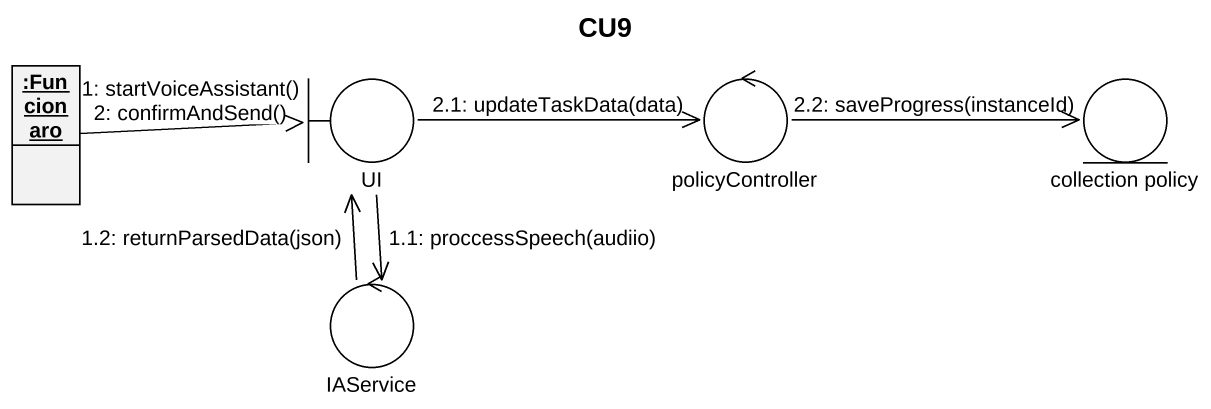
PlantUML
@startuml
title CU9
allowmixing
hide circle
hide empty members
object ":Funcionaro" as Funcionaro
boundary UI
control policyController
entity "collection policy" as collection_policy
control IAService
Funcionaro -right-> UI : 1: startVoiceAssistant()\n2: confirmAndSend()
UI --> IAService : 1.1: proccessSpeech(audiio)
IAService -up-> UI : 1.2: returnParsedData(json)
UI -right-> policyController : 2.1: updateTaskData(data)
policyController -right-> collection_policy : 2.2: saveProgress(instanceId)
@enduml
